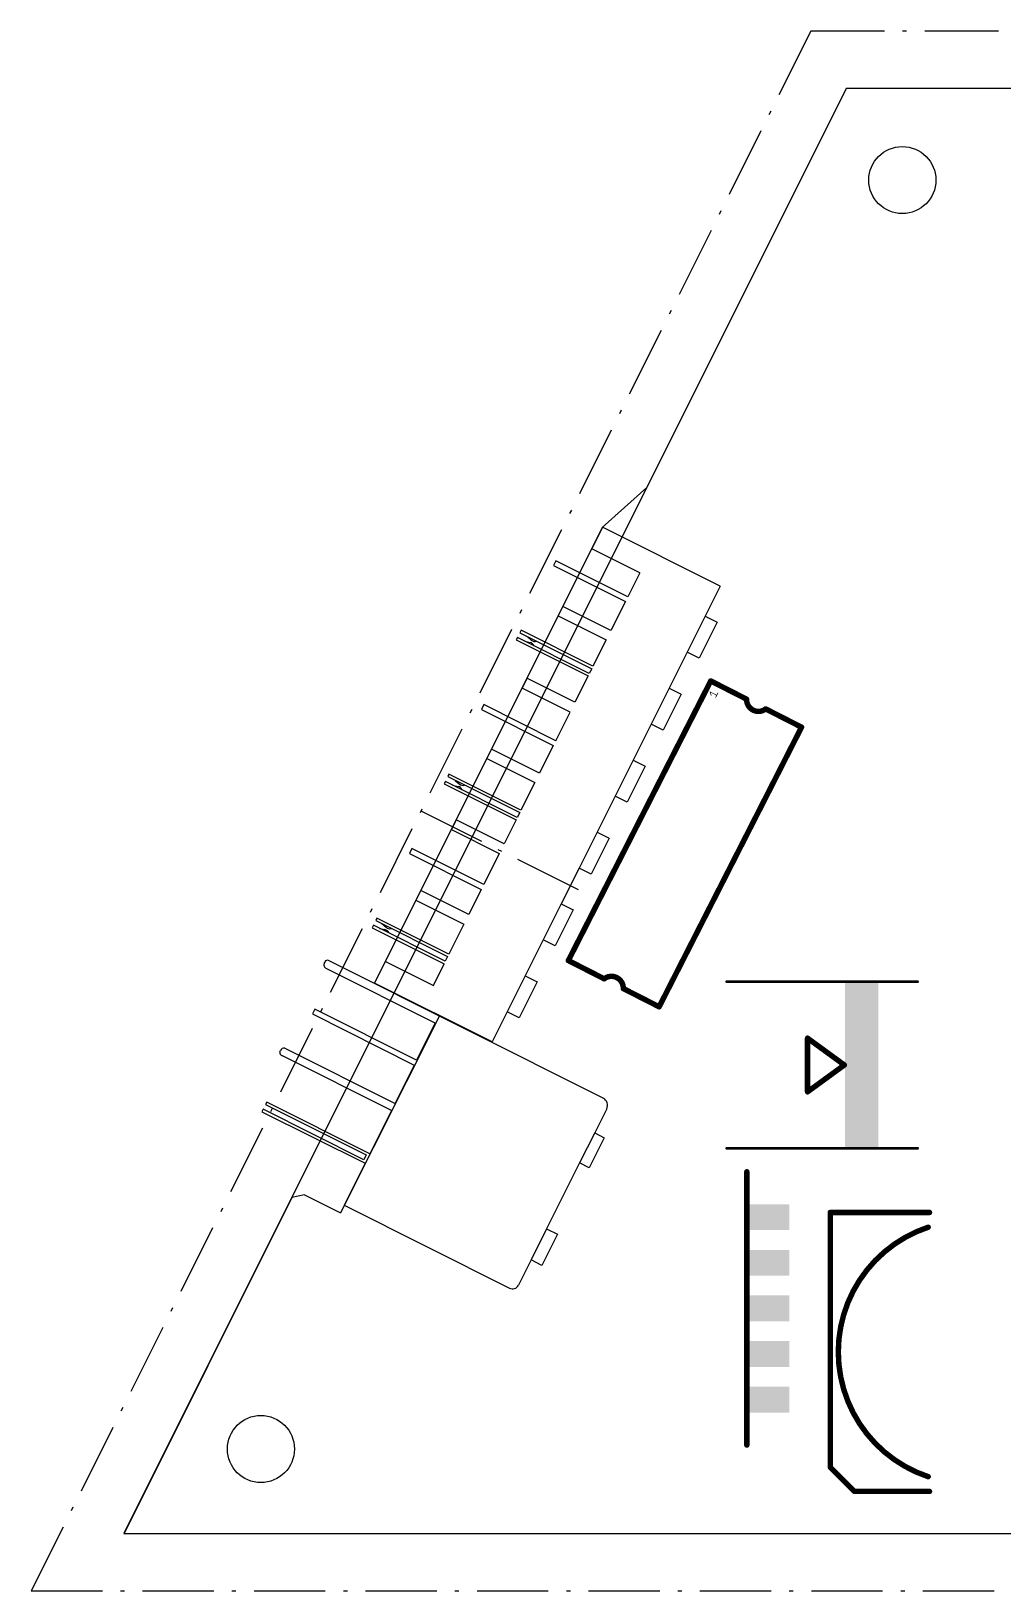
# Model space of a CAD drawing. Extents: x -3.4 to 90.6, y -2.1 to 56.7.
# Drawn here: x -3.4 to 32.8, y -2.1 to 56 of the extents above; entities that cross this region are included whole.
import ezdxf

# ---------------------------------------------------------------- set-up
doc = ezdxf.new("R2010")
doc.units = 0
for name, color, linetype in [('20', 7, 'CONTINUOUS'), ('21', 253, 'CONTINUOUS'), ('22', 253, 'CONTINUOUS'), ('46', 140, 'CONTINUOUS')]:
    doc.layers.add(name, color=color, linetype=linetype)

# ---------------------------------------------------------------- blocks, each defined once
blk = doc.blocks.new('RECT')
blk.add_solid([(-0.5, -0.5), (0.5, -0.5), (-0.5, 0.5), (0.5, 0.5)])

msp = doc.modelspace()

# ---------------------------------------------------------------- linework, layer by layer
at = {"layer": '20'}
for p, q in [((26.95, 53.9), (19.525, 39.025)), ((43.575, 53.9), (26.95, 53.9)), ((19.525, 39.025), (17.85, 37.525)), ((17.85, 37.525), (9.3667, 20.5377)), ((9.3667, 20.5377), (11.7831, 19.323)), ((11.7831, 19.323), (8.0973, 11.9764)), ((6.275, 12.55), (0.025, 0.025)), ((6.75, 12.65), (6.275, 12.55)), ((6.75, 12.65), (8.0973, 11.9764)), ((0.025, 0.025), (60.25, 0.025))]:
    msp.add_line(p, q, dxfattribs=at)
for centre in [(29.0506, 50.4841), (5.1267, 3.1731)]:
    msp.add_circle(centre, 1.25, dxfattribs=at)
at = {"layer": '21'}
for points, const_width in [([(21.9058, 31.8099), (16.5941, 21.3851)], 0.2032), ([(23.2423, 31.1289), (21.9058, 31.8099)], 0.2032), ([(21.9211, 31.2769), (21.8804, 31.4022)], 0.0254), ([(21.8804, 31.4022), (22.1295, 31.2753)], 0.0254), ([(22.0872, 31.1922), (22.1719, 31.3583)], 0.0254), ([(25.2916, 30.0847), (23.9551, 30.7657)], 0.2032), ([(19.9799, 19.6599), (25.2916, 30.0847)], 0.2032), ([(16.5941, 21.3851), (17.9306, 20.7041)], 0.2032), ([(18.6434, 20.3409), (19.9799, 19.6599)], 0.2032), ([(29.619, 20.5953), (22.4978, 20.5953)], 0.1016), ([(26.8884, 17.4903), (25.5154, 18.4903)], 0.2032), ([(25.5154, 18.4903), (25.5154, 16.4903)], 0.2032), ([(25.5154, 16.4903), (26.8884, 17.4903)], 0.2032), ([(29.619, 14.3853), (22.4978, 14.3853)], 0.1016), ([(23.2506, 13.5086), (23.2506, 3.3206)], 0.2032), ([(26.364, 2.4926), (26.364, 11.9926)], 0.2032), ([(26.364, 11.9926), (30.064, 11.9926)], 0.2032), ([(27.264, 1.5926), (26.364, 2.4926)], 0.2032), ([(30.064, 1.5926), (27.264, 1.5926)], 0.2032)]:
    msp.add_lwpolyline(points, dxfattribs=dict(at, const_width=const_width))
for points, const_width in [([(21.9288, 31.8551, 1), (21.8827, 31.7646)], 0.1016), ([(21.951, 31.7868, 1), (21.8605, 31.8329)], 0.1016), ([(21.8864, 31.4042, 1), (21.8743, 31.4003)], 0.0127), ([(21.8833, 31.4079, 1), (21.8775, 31.3966)], 0.0127), ([(21.9151, 31.2749, 1), (21.9272, 31.2788)], 0.0127), ([(22.0816, 31.1951, 1), (22.0929, 31.1893)], 0.0127), ([(22.1267, 31.2696, 1), (22.1324, 31.2809)], 0.0127), ([(22.1775, 31.3554, 1), (22.1662, 31.3612)], 0.0127), ([(23.2423, 31.1289, 0.6321), (23.9551, 30.7657)], 0.2032), ([(23.2931, 31.1275, 1), (23.1915, 31.1303)], 0.1016), ([(23.2192, 31.0836, 1), (23.2653, 31.1742)], 0.1016), ([(23.9781, 30.811, 1), (23.932, 30.7204)], 0.1016), ([(23.9861, 30.7254, 1), (23.9241, 30.8059)], 0.1016), ([(25.3369, 30.0616, 1), (25.2463, 30.1078)], 0.1016), ([(25.2685, 30.0394, 1), (25.3147, 30.13)], 0.1016), ([(16.6171, 21.4304, 1), (16.571, 21.3398)], 0.1016), ([(16.5488, 21.4082, 1), (16.6393, 21.362)], 0.1016), ([(18.6434, 20.3409, 0.6321), (17.9306, 20.7041)], 0.2032), ([(17.8996, 20.7444, 1), (17.9616, 20.6639)], 0.1016), ([(17.9075, 20.6588, 1), (17.9536, 20.7494)], 0.1016), ([(18.6665, 20.3862, 1), (18.6203, 20.2957)], 0.1016), ([(18.5926, 20.3423, 1), (18.6942, 20.3395)], 0.1016), ([(22.4978, 20.6207, 1), (22.4978, 20.5699)], 0.0508), ([(29.619, 20.5699, 1), (29.619, 20.6207)], 0.0508), ([(19.9346, 19.683, 1), (20.0252, 19.6369)], 0.1016), ([(19.9568, 19.6147, 1), (20.003, 19.7052)], 0.1016), ([(25.5453, 18.5314, 1), (25.4854, 18.4493)], 0.1016), ([(25.5662, 18.4903, 1), (25.4646, 18.4903)], 0.1016), ([(26.9183, 17.4493, 1), (26.8584, 17.5314)], 0.1016), ([(26.8584, 17.4493, 1), (26.9183, 17.5314)], 0.1016), ([(25.4854, 16.5314, 1), (25.5453, 16.4493)], 0.1016), ([(25.4646, 16.4903, 1), (25.5662, 16.4903)], 0.1016), ([(22.4978, 14.4107, 1), (22.4978, 14.3599)], 0.0508), ([(29.619, 14.3599, 1), (29.619, 14.4107)], 0.0508), ([(23.3014, 13.5086, 1), (23.1998, 13.5086)], 0.1016), ([(26.4148, 11.9926, 1), (26.3132, 11.9926)], 0.1016), ([(26.364, 12.0434, 1), (26.364, 11.9418)], 0.1016), ([(30.064, 11.9418, 1), (30.064, 12.0434)], 0.1016), ([(30.014, 11.4426, 0.7208), (30.014, 2.1425)], 0.2032), ([(30.0301, 11.3944, 1), (29.998, 11.4907)], 0.1016), ([(23.1998, 3.3206, 1), (23.3014, 3.3206)], 0.1016), ([(26.4, 2.5285, 1), (26.3281, 2.4566)], 0.1016), ([(26.3132, 2.4926, 1), (26.4148, 2.4926)], 0.1016), ([(29.998, 2.0944, 1), (30.0301, 2.1907)], 0.1016), ([(27.264, 1.6434, 1), (27.264, 1.5418)], 0.1016), ([(27.2281, 1.5566, 1), (27.3, 1.6285)], 0.1016), ([(30.064, 1.5418, 1), (30.064, 1.6434)], 0.1016)]:
    msp.add_lwpolyline(points, format="xyb", dxfattribs=dict(at, const_width=const_width))
at = {"layer": '22'}
for p, q in [((17.8717, 37.5416), (17.4687, 36.7368)), ((22.253, 35.3475), (17.8717, 37.5416)), ((19.257, 35.8413), (17.4687, 36.7368)), ((16.1268, 36.2904), (16.0372, 36.1116)), ((16.0372, 36.1116), (18.7197, 34.7683)), ((18.8092, 34.9472), (16.1268, 36.2904)), ((19.257, 35.8413), (18.8092, 34.9472)), ((22.2568, 35.3415), (21.6971, 34.2238)), ((16.3941, 34.5909), (16.215, 34.2332)), ((18.1824, 33.6953), (16.3941, 34.5909)), ((18.7197, 34.7683), (18.1824, 33.6953)), ((16.215, 34.2332), (18.0033, 33.3377)), ((21.6971, 34.2238), (21.0255, 32.8826)), ((22.1442, 33.9999), (21.4726, 32.6587)), ((21.6971, 34.2238), (22.1442, 33.9999)), ((14.694, 33.4291), (14.6492, 33.3397)), ((14.6492, 33.3397), (17.3316, 31.9964)), ((17.3764, 32.0859), (14.694, 33.4291)), ((14.8283, 33.6974), (14.7835, 33.608)), ((14.7835, 33.608), (17.466, 32.2647)), ((17.5107, 32.3541), (14.8283, 33.6974)), ((14.966, 33.2888), (15.1672, 33.2439)), ((15.0555, 33.4676), (15.212, 33.3333)), ((18.0033, 33.3377), (17.5107, 32.3541)), ((21.0255, 32.8826), (20.3539, 31.5414)), ((21.4726, 32.6587), (21.0255, 32.8826)), ((17.3316, 31.9964), (16.8391, 31.0129)), ((17.466, 32.2647), (17.3764, 32.0859)), ((14.8755, 31.5447), (15.0546, 31.9024)), ((16.6638, 30.6492), (14.8755, 31.5447)), ((16.8391, 31.0129), (15.0508, 31.9084)), ((20.3539, 31.5414), (19.6822, 30.2001)), ((20.3539, 31.5414), (20.8009, 31.3175)), ((13.4402, 30.9255), (13.3507, 30.7467)), ((16.1227, 29.5822), (13.4402, 30.9255)), ((20.8009, 31.3175), (20.1293, 29.9762)), ((13.3507, 30.7467), (16.0331, 29.4034)), ((16.1265, 29.5762), (16.6638, 30.6492)), ((19.6822, 30.2001), (19.0106, 28.8589)), ((20.1293, 29.9762), (19.6822, 30.2001)), ((13.7299, 29.2706), (13.5508, 28.913)), ((15.5182, 28.3751), (13.7299, 29.2706)), ((16.0331, 29.4034), (15.5182, 28.3751)), ((13.5508, 28.913), (15.3391, 28.0175)), ((19.0106, 28.8589), (18.3389, 27.5177)), ((19.4577, 28.635), (18.786, 27.2938)), ((19.0106, 28.8589), (19.4577, 28.635)), ((12.0074, 28.0642), (11.9626, 27.9748)), ((11.9626, 27.9748), (14.6451, 26.6315)), ((14.6899, 26.7209), (12.0074, 28.0642)), ((12.1417, 28.3325), (12.0969, 28.243)), ((12.0969, 28.243), (14.7794, 26.8998)), ((14.8242, 26.9892), (12.1417, 28.3325)), ((12.2794, 27.9238), (12.4807, 27.879)), ((12.369, 28.1027), (12.5254, 27.9684)), ((15.3391, 28.0175), (14.8242, 26.9892)), ((18.3389, 27.5177), (17.6673, 26.1764)), ((18.786, 27.2938), (18.3389, 27.5177)), ((14.7794, 26.8998), (14.6899, 26.7209)), ((12.409, 26.6329), (12.2299, 26.2752)), ((12.2299, 26.2752), (14.0182, 25.3797)), ((14.1973, 25.7374), (12.409, 26.6329)), ((14.6451, 26.6315), (14.1973, 25.7374)), ((17.6673, 26.1764), (16.9957, 24.8352)), ((17.6673, 26.1764), (18.1144, 25.9525)), ((18.1144, 25.9525), (17.4427, 24.6113)), ((10.7537, 25.5606), (10.6641, 25.3818)), ((10.6641, 25.3818), (13.3466, 24.0385)), ((13.4361, 24.2173), (10.7537, 25.5606)), ((14.0182, 25.3797), (13.4361, 24.2173)), ((16.9957, 24.8352), (16.324, 23.494)), ((17.4427, 24.6113), (16.9957, 24.8352)), ((11.0881, 23.9951), (10.909, 23.6375)), ((12.8764, 23.0996), (11.0881, 23.9951)), ((13.3466, 24.0385), (12.8764, 23.0996)), ((10.909, 23.6375), (12.6973, 22.742)), ((16.324, 23.494), (15.6524, 22.1527)), ((16.7711, 23.2701), (16.0995, 21.9289)), ((16.324, 23.494), (16.7711, 23.2701)), ((9.3208, 22.6993), (9.2761, 22.6099)), ((12.0033, 21.356), (9.3208, 22.6993)), ((9.4552, 22.9675), (9.4104, 22.8781)), ((9.4104, 22.8781), (12.0929, 21.5348)), ((12.1376, 21.6243), (9.4552, 22.9675)), ((9.6377, 22.7601), (9.7942, 22.6259)), ((12.6973, 22.742), (12.1376, 21.6243)), ((9.2761, 22.6099), (11.9585, 21.2666)), ((9.5482, 22.5813), (9.7494, 22.5365)), ((15.6524, 22.1527), (14.9807, 20.8115)), ((16.0995, 21.9289), (15.6524, 22.1527)), ((12.0929, 21.5348), (12.0033, 21.356)), ((7.4951, 21.2937), (7.5175, 21.3384)), ((11.6305, 19.0551), (7.5621, 21.0924)), ((17.8898, 16.2562), (7.6517, 21.383)), ((9.3681, 20.5466), (9.771, 21.3513)), ((9.771, 21.3513), (11.5593, 20.4558)), ((11.5593, 20.4558), (11.9623, 21.2606)), ((13.7494, 18.3526), (9.3681, 20.5466)), ((14.9807, 20.8115), (14.3091, 19.4703)), ((15.4278, 20.5876), (14.7562, 19.2464)), ((14.9807, 20.8115), (15.4278, 20.5876)), ((7.1363, 19.5721), (7.0467, 19.3933)), ((7.0467, 19.3933), (10.8469, 17.4903)), ((10.9365, 17.6691), (7.1363, 19.5721)), ((14.3091, 19.4703), (13.7494, 18.3526)), ((14.7562, 19.2464), (14.3091, 19.4703)), ((11.6305, 19.0551), (10.9365, 17.6691)), ((5.8384, 17.9853), (5.8608, 18.03)), ((6.0174, 18.1194), (10.1305, 16.0597)), ((9.9962, 15.7914), (5.9278, 17.8287)), ((10.8469, 17.4903), (10.1305, 16.0597)), ((5.211, 15.8391), (5.1662, 15.7496)), ((5.1662, 15.7496), (9.0111, 13.8243)), ((8.9664, 13.9585), (5.211, 15.8391)), ((5.3453, 16.1073), (5.3006, 16.0179)), ((5.3006, 16.0179), (9.056, 14.1373)), ((9.1902, 14.1819), (5.3453, 16.1073)), ((9.9962, 15.7914), (9.1902, 14.1819)), ((18.0237, 15.8536), (17.5759, 14.9594)), ((17.5759, 14.9594), (17.0162, 13.8418)), ((17.9336, 14.7803), (17.3739, 13.6627)), ((17.5759, 14.9594), (17.9336, 14.7803)), ((9.056, 14.1373), (8.9664, 13.9585)), ((9.0111, 13.8243), (8.2275, 12.2595)), ((17.0162, 13.8418), (15.7849, 11.3828)), ((17.3739, 13.6627), (17.0162, 13.8418)), ((8.2275, 12.2595), (14.3972, 9.17)), ((15.7849, 11.3828), (15.2028, 10.2204)), ((16.1873, 11.1813), (15.6052, 10.0189)), ((15.7849, 11.3828), (16.1873, 11.1813)), ((15.2028, 10.2204), (14.7327, 9.2816)), ((15.6052, 10.0189), (15.2028, 10.2204))]:
    msp.add_line(p, q, dxfattribs=at)
for centre, radius, start, end in [((15.1196, 33.0301), 0.219, 21.2915, 77.4364), ((15.3546, 33.4996), 0.219, 229.3638, 285.5088), ((12.6681, 28.1346), 0.219, 229.3638, 285.5088), ((12.433, 27.6652), 0.219, 21.2915, 77.4364), ((9.7018, 22.3227), 0.219, 21.2915, 77.4364), ((9.9368, 22.7921), 0.219, 229.3638, 285.5088), ((7.6292, 21.2265), 0.15, 153.4, 243.4), ((7.6069, 21.2936), 0.1, 63.4005, 153.4005), ((5.9838, 17.9964), 0.1275, 74.71, 164.71), ((5.9614, 17.9517), 0.1275, 164.71, 254.71), ((17.7554, 15.9879), 0.3, 333.4, 63.4), ((14.5091, 9.3935), 0.25, 243.4, 333.4)]:
    msp.add_arc(centre, radius, start, end, dxfattribs=at)
at = {"layer": '46'}
for p, q in [((25.6333, 56.034), (24.4451, 53.6576)), ((28.384, 56.034), (25.6333, 56.034)), ((29.209, 56.034), (29.059, 56.034)), ((32.6346, 56.034), (29.884, 56.034)), ((26.9534, 53.898), (0.0158, 0.0227)), ((87.1878, 53.898), (26.9534, 53.898)), ((24.1432, 53.0539), (24.0761, 52.9197)), ((23.7743, 52.316), (22.5861, 49.9395)), ((22.2842, 49.3358), (22.2171, 49.2016)), ((21.9152, 48.5979), (20.727, 46.2215)), ((20.4252, 45.6177), (20.3581, 45.4836)), ((20.0562, 44.8798), (18.868, 42.5034)), ((18.5661, 41.8997), (18.4991, 41.7655)), ((18.1972, 41.1618), (17.009, 38.7854)), ((16.7071, 38.1816), (16.64, 38.0474)), ((16.3382, 37.4437), (15.1499, 35.0673)), ((14.8481, 34.4636), (14.781, 34.3294)), ((14.4791, 33.7256), (13.2909, 31.3492)), ((12.989, 30.7455), (12.922, 30.6113)), ((12.6201, 30.0076), (11.4319, 27.6312)), ((11.13, 27.0274), (11.0629, 26.8933)), ((11.0965, 26.9604), (13.3575, 25.8299)), ((10.7611, 26.2895), (9.5728, 23.9131)), ((13.9612, 25.528), (14.0954, 25.4609)), ((14.6991, 25.159), (16.9601, 24.0285)), ((9.271, 23.3094), (9.2039, 23.1752)), ((8.902, 22.5715), (7.7138, 20.195)), ((7.412, 19.5913), (7.3449, 19.4571)), ((7.043, 18.8534), (5.8548, 16.477)), ((5.5529, 15.8732), (5.4858, 15.7391)), ((5.184, 15.1353), (3.9958, 12.7589)), ((3.6939, 12.1552), (3.6268, 12.021)), ((3.3249, 11.4173), (2.1367, 9.0409)), ((1.8349, 8.4371), (1.7678, 8.303)), ((1.4659, 7.6992), (0.2777, 5.3228)), ((-0.0242, 4.7191), (-0.0913, 4.5849)), ((-0.3931, 3.9812), (-1.5813, 1.6047)), ((-1.8832, 1.001), (-1.9503, 0.8668)), ((-2.2522, 0.2631), (-3.4404, -2.1133)), ((0.0158, 0.0227), (60.2502, 0.0227)), ((-3.4404, -2.1133), (-0.7834, -2.1133)), ((-0.1084, -2.1133), (0.0416, -2.1133)), ((0.7166, -2.1133), (3.3735, -2.1133)), ((4.0485, -2.1133), (4.1985, -2.1133)), ((4.8735, -2.1133), (7.5304, -2.1133)), ((8.2054, -2.1133), (8.3554, -2.1133)), ((9.0304, -2.1133), (11.6873, -2.1133)), ((12.3623, -2.1133), (12.5123, -2.1133)), ((13.1873, -2.1133), (15.8442, -2.1133)), ((16.5192, -2.1133), (16.6692, -2.1133)), ((17.3442, -2.1133), (20.0011, -2.1133)), ((20.6761, -2.1133), (20.8261, -2.1133)), ((21.5011, -2.1133), (24.1581, -2.1133)), ((24.8331, -2.1133), (24.9831, -2.1133)), ((25.6581, -2.1133), (28.315, -2.1133)), ((28.99, -2.1133), (29.14, -2.1133)), ((29.815, -2.1133), (32.4719, -2.1133))]:
    msp.add_line(p, q, dxfattribs=at)

# ---------------------------------------------------------------- block references
at = {"layer": '21'}
for p, xscale, yscale, rotation in [((27.5334, 17.4903), 1.25, 6.2, 180), ((24.0028, 11.8182), 0.9652, 1.6764, 90), ((24.0028, 10.1164), 0.9652, 1.6764, 90), ((24.0028, 8.4146), 0.9652, 1.6764, 90), ((24.0028, 6.7128), 0.9652, 1.6764, 90), ((24.0028, 5.011), 0.9652, 1.6764, 90)]:
    msp.add_blockref('RECT', p, dxfattribs=dict(at, xscale=xscale, yscale=yscale, rotation=rotation))

doc.saveas('drawing.dxf')
